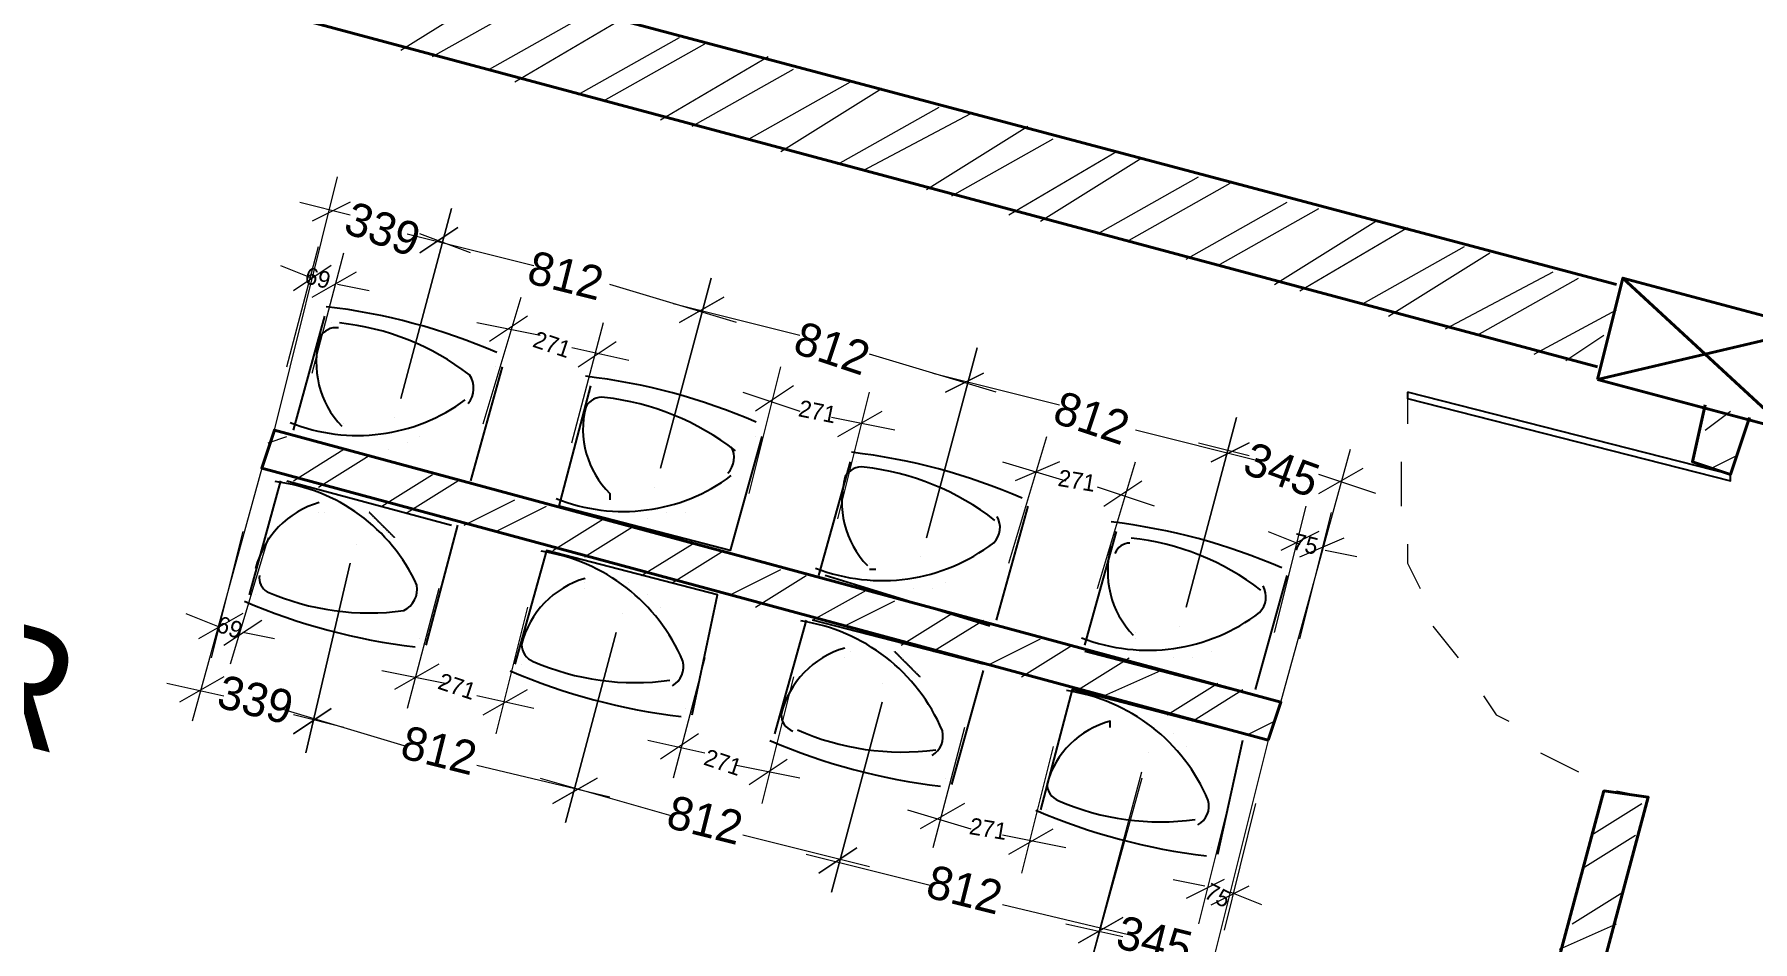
# Model space of a CAD drawing. Header units: millimetres. Extents: x 23593 to 241524, y 4405 to 182732.
# Drawn here: x 72316 to 77439, y 67815 to 70520 of the extents above; entities that cross this region are included whole.
import ezdxf

# ---------------------------------------------------------------- set-up
doc = ezdxf.new("R2010")
doc.units = ezdxf.units.MM
doc.linetypes.add('PDF_IMPORT', pattern=[1, 0.8, -0.2])
for name, color, linetype in [('PDF_0', 7, 'Continuous'), ('PDF_ANNOTATION', 7, 'Continuous'), ('PDF_ST COLUMN', 1, 'Continuous'), ('PDF_Text', 7, 'Continuous'), ('PDF_wall', 7, 'Continuous')]:
    doc.layers.add(name, color=color, linetype=linetype)
for name, color, linetype, true_color in [('PDF_AR_DOOR', 7, 'Continuous', 0x723939), ('PDF_AR_HATCH', 7, 'Continuous', 0x767676), ('PDF_dimension', 7, 'Continuous', 0x767676)]:
    doc.layers.add(name, color=color, linetype=linetype, true_color=true_color)
doc.styles.add('PDF Century Gothic', font='GOTHIC.TTF')

msp = doc.modelspace()

# ---------------------------------------------------------------- linework, layer by layer
at = {"layer": 'PDF_0', "color": 8, "lineweight": 5, "true_color": 0x767676}
for points in [[(73257.8, 70019.9), (73144.5, 69963.3)], [(73201.1, 69831.1), (73087.9, 69755.6)], [(73144.5, 69736.7), (73276.7, 69812.2)], [(73786.3, 69680.1), (73673.1, 69604.6)], [(73937.3, 69529.1), (74050.6, 69604.6)], [(74579.1, 69472.5), (74465.9, 69397)], [(74711.3, 69321.5), (74843.4, 69397)], [(75372, 69245.9), (75239.8, 69189.3)], [(76145.9, 69151.6), (76278, 69227.1)], [(75504.1, 69113.8), (75617.4, 69189.3)], [(76145.9, 69038.3), (76032.6, 68981.7)], [(76089.3, 68962.8), (76221.4, 69019.4)], [(72936.9, 68792.9), (72804.7, 68717.4)], [(72880.2, 68698.5), (72993.5, 68774)], [(72880.2, 68604.1), (72748.1, 68528.6)], [(73522.1, 68641.9), (73389.9, 68566.4)], [(73654.2, 68490.9), (73786.3, 68566.4)], [(74296, 68434.3), (74182.7, 68358.7)], [(74447, 68283.2), (74560.3, 68358.7)], [(75088.8, 68226.6), (74956.7, 68151.1)], [(75220.9, 68075.6), (75353.1, 68151.1)], [(75862.8, 68000.1), (75749.5, 67943.5)], [(75825, 67924.6), (75938.3, 67981.2)]]:
    msp.add_lwpolyline(points, dxfattribs=at)
for points in [[(73578.7, 69944.4), (73465.4, 69868.9)], [(74239.4, 69661.2), (74371.5, 69736.7)], [(75032.2, 69453.6), (75145.4, 69510.2)], [(75825, 69245.9), (75938.3, 69302.6)], [(73201.1, 68509.8), (73087.9, 68434.3)], [(73861.8, 68226.6), (73994, 68302.1)], [(74654.6, 68019), (74767.9, 68094.5)], [(75428.6, 67811.3), (75560.7, 67886.8)]]:
    msp.add_lwpolyline(points, close=True, dxfattribs=at)
at = {"layer": 'PDF_ANNOTATION', "lineweight": 25}
for points in [[(73087.9, 69340.3), (73182.3, 69680.1)], [(73201.1, 69661.2), (73201.1, 69661.2)], [(73710.8, 69529.1), (73616.4, 69189.3)], [(73691.9, 69529.1), (73691.9, 69529.1)], [(74484.8, 69321.5), (74390.4, 68981.7), (73880.7, 69113.8), (73975.1, 69472.5)], [(73975.1, 69453.6), (73975.1, 69453.6)], [(73389.9, 69378.1), (73389.9, 69378.1)], [(73106.8, 69321.5), (73597.6, 69189.3)], [(73238.9, 69359.2), (73238.9, 69359.2)], [(73465.4, 69321.5), (73465.4, 69321.5)], [(74465.9, 69321.5), (74465.9, 69321.5)], [(73371, 69283.7), (73371, 69283.7)], [(73427.7, 69302.6), (73427.7, 69302.6)], [(74654.6, 68906.2), (74749, 69245.9)], [(74767.9, 69245.9), (74767.9, 69245.9)], [(73050.1, 69189.3), (72955.8, 68849.5)], [(73069, 69189.3), (73559.8, 69057.2)], [(74163.9, 69170.4), (74163.9, 69170.4)], [(75277.6, 69113.8), (75183.2, 68774)], [(75258.7, 69113.8), (75258.7, 69113.8)], [(73163.4, 69094.9), (73163.4, 69094.9)], [(73182.3, 69094.9), (73182.3, 69094.9)], [(74145, 69076.1), (74145, 69076.1)], [(74201.6, 69094.9), (74201.6, 69094.9)], [(74258.2, 69094.9), (74258.2, 69094.9)], [(73484.3, 68698.5), (73578.7, 69057.2)], [(75447.5, 68698.5), (75541.9, 69038.3)], [(73276.7, 69000.6), (73276.7, 69000.6)], [(74277.1, 68490.9), (74352.6, 68849.5), (73843, 68981.7), (73748.6, 68641.9)], [(74956.7, 68962.8), (74956.7, 68962.8)], [(74805.7, 68943.9), (74805.7, 68943.9)], [(74824.5, 68925), (74805.7, 68925)], [(73956.2, 68887.3), (73956.2, 68887.3)], [(73956.2, 68868.4), (73956.2, 68868.4)], [(74088.4, 68887.3), (74088.4, 68887.3)], [(75164.3, 68755.2), (74673.5, 68906.2)], [(74937.8, 68868.4), (74937.8, 68868.4)], [(74994.4, 68868.4), (74994.4, 68868.4)], [(75032.2, 68887.3), (75032.2, 68887.3)], [(75957.1, 68566.4), (76051.5, 68906.2)], [(72974.6, 68849.5), (72974.6, 68849.5)], [(74145, 68849.5), (74145, 68849.5)], [(74182.7, 68811.8), (74182.7, 68811.8)], [(74069.5, 68792.9), (74069.5, 68792.9)], [(74616.9, 68774), (74522.5, 68434.3)], [(75145.4, 68641.9), (74635.8, 68774)], [(75164.3, 68774), (75164.3, 68774)], [(75730.6, 68755.2), (75730.6, 68755.2)], [(73465.4, 68717.4), (73465.4, 68717.4)], [(75598.5, 68736.3), (75598.5, 68736.3)], [(75598.5, 68717.4), (75598.5, 68717.4)], [(74730.2, 68660.8), (74730.2, 68660.8)], [(74749, 68679.6), (74749, 68679.6)], [(75447.5, 68698.5), (75447.5, 68698.5)], [(75957.1, 68547.5), (75447.5, 68679.6)], [(75711.7, 68660.8), (75711.7, 68660.8)], [(75768.4, 68660.8), (75768.4, 68660.8)], [(75825, 68679.6), (75825, 68679.6)], [(73767.4, 68641.9), (73767.4, 68641.9)], [(75051.1, 68283.2), (75145.4, 68623)], [(75126.6, 68641.9), (75126.6, 68641.9)], [(74843.4, 68585.3), (74843.4, 68585.3)], [(75919.4, 68434.3), (75409.7, 68566.4), (75315.3, 68207.7)], [(74258.2, 68509.8), (74258.2, 68509.8)], [(75655.1, 68453.1), (75655.1, 68453.1)], [(74541.4, 68434.3), (74541.4, 68434.3)], [(75711.7, 68434.3), (75711.7, 68434.3)], [(75749.5, 68396.5), (75749.5, 68396.5)], [(75843.9, 68075.6), (75919.4, 68415.4)], [(75636.2, 68377.6), (75636.2, 68377.6)], [(75032.2, 68302.1), (75032.2, 68302.1)], [(75334.2, 68207.7), (75334.2, 68207.7)], [(75825, 68094.5), (75825, 68094.5)]]:
    msp.add_lwpolyline(points, dxfattribs=at)
for points in [[(73222.7, 69645, 0.315349), (73166.9, 69616.7, 0.267393), (73232.6, 69351.5)], [(73609.3, 69419.5, 0.334665), (73612.9, 69505.2, 0.138894), (73226, 69659.7)], [(74405.8, 69278.7, 0.138894), (74015.5, 69437.4, 0.315349), (73959.7, 69409, 0.267393), (74031.7, 69151.6), (74031.7, 69132.7)], [(75179.8, 69071.1, 0.138894), (74789.5, 69229.7, 0.315349), (74733.7, 69201.4, 0.267393), (74799.4, 68936.2)], [(72987, 68907.1, 0.315349), (73010.3, 68858.3, 0.138894), (73417.5, 68802.3, 0.334665), (73456.2, 68878, 0.261571), (73033.7, 69186.6)], [(74645.1, 68928.8, 0.261571), (75176.1, 69004.2, 0.334665), (75186.3, 69083.1)], [(74218.4, 68578.1, 0.334665), (74249, 68651.5, 0.261571), (73826.6, 68978.9)], [(73957.9, 68898, 0.267393), (73768.4, 68701.2, 0.315349), (73803.1, 68650.6, 0.138894), (74210.3, 68594.6)], [(75437.9, 68721.1, 0.261571), (75969, 68796.5, 0.334665), (75979.2, 68875.4)], [(74992.4, 68370.4, 0.334665), (75023, 68443.8, 0.261571), (74600.6, 68771.2)], [(74731.9, 68690.3, 0.267393), (74542.4, 68493.6, 0.315349), (74577.1, 68443)], [(75785.2, 68162.8, 0.334665), (75815.9, 68236.2, 0.261571), (75393.4, 68563.6)], [(75523, 68453.1), (75523, 68472, 0.267393), (75335.2, 68285.9, 0.315349), (75370, 68235.3, 0.138894), (75777.2, 68179.3)]]:
    msp.add_lwpolyline(points, format="xyb", dxfattribs=at)
at = {"layer": 'PDF_ANNOTATION', "linetype": 'PDF_IMPORT', "lineweight": 25}
for points in [[(73389.9, 69019.4), (73314.4, 69094.9)], [(74956.7, 68604.1), (74881.2, 68679.6)]]:
    msp.add_lwpolyline(points, dxfattribs=at)
at = {"layer": 'PDF_ANNOTATION', "lineweight": 25}
for centre, radius, start, end in [((72976.9, 67917.7), 1802.6, 66.5476, 83.3566), ((73750.9, 67710.1), 1802.6, 66.5476, 83.3566), ((73278.9, 69862.1), 538, 248.0966, 306.7307), ((74336.1, 69258), 66.1, 315.6408, 29.6553), ((74543.7, 67483.5), 1802.6, 66.5476, 83.3566), ((74071.8, 69635.6), 538, 248.0966, 306.7307), ((73241.1, 68861.6), 273.7, 106.1368, 166.0178), ((75317.7, 67275.9), 1802.6, 66.5476, 83.3566), ((75506.4, 68257.5), 764.5, 52.4246, 84.0543), ((75789.6, 68918.2), 273.7, 163.9853, 223.8663), ((75581.9, 68956), 47.2, 89.4925, 159.5029), ((73656.5, 70485.1), 1802.6, 246.6464, 263.4555), ((74449.3, 70277.4), 1802.6, 246.6464, 263.4555), ((74902.4, 69144.8), 764.5, 245.9488, 277.5785), ((75223.3, 70069.8), 1802.6, 246.6464, 263.4555), ((76016.1, 69862.1), 1802.6, 246.6464, 263.4555)]:
    msp.add_arc(centre, radius, start, end, dxfattribs=at)
at = {"layer": 'PDF_AR_DOOR', "lineweight": 25}
msp.add_lwpolyline([(76410.2, 69453.6), (76410.2, 69434.7), (77372.9, 69189.3), (77372.9, 69208.2)], close=True, dxfattribs=at)
at = {"layer": 'PDF_AR_DOOR', "lineweight": 20}
for points in [[(76410.2, 69453.6), (76410.2, 69359.2)], [(76391.3, 69245.9), (76391.3, 69113.8)], [(76410.2, 69000.6), (76410.2, 68943.9), (76447.9, 68868.4)], [(76485.7, 68755.2), (76561.2, 68660.8)], [(76636.7, 68547.5), (76674.4, 68490.9), (76712.2, 68472)], [(76806.6, 68377.6), (76919.8, 68321)], [(77033.1, 68264.4), (77127.5, 68245.5)]]:
    msp.add_lwpolyline(points, dxfattribs=at)
at = {"layer": 'PDF_AR_HATCH', "lineweight": 5}
for points in [[(73408.8, 70472.9), (73710.8, 70661.7)], [(73503.2, 70454.1), (73805.2, 70623.9)], [(73673.1, 70416.3), (73975.1, 70586.2)], [(73748.6, 70378.5), (74069.5, 70567.3)], [(73937.3, 70340.8), (74239.4, 70510.7)], [(74012.8, 70321.9), (74314.9, 70491.8)], [(74182.7, 70265.3), (74503.6, 70454.1)], [(74277.1, 70246.4), (74579.1, 70416.3)], [(74447, 70208.7), (74749, 70378.5)], [(74541.4, 70170.9), (74843.4, 70359.7)], [(74711.3, 70133.1), (75013.3, 70303)], [(74786.8, 70114.3), (75107.7, 70284.2)], [(74975.6, 70057.6), (75277.6, 70246.4)], [(75051.1, 70038.8), (75353.1, 70208.7)], [(75220.9, 69982.1), (75541.9, 70170.9)], [(75315.3, 69963.3), (75617.4, 70152)], [(75485.2, 69925.5), (75787.2, 70095.4)], [(75579.6, 69906.6), (75881.6, 70076.5)], [(75749.5, 69850), (76051.5, 70019.9)], [(75843.9, 69831.1), (76145.9, 70001)], [(76013.8, 69774.5), (76315.8, 69963.3)], [(76089.3, 69755.6), (76410.2, 69944.4)], [(76278, 69717.9), (76580.1, 69887.8)], [(76353.5, 69680.1), (76655.6, 69868.9)], [(76523.4, 69642.4), (76844.3, 69812.2)], [(76617.8, 69623.5), (76919.8, 69793.4)], [(76787.7, 69566.9), (77033.1, 69699)], [(76882.1, 69548), (76995.4, 69623.5)], [(77297.4, 69340.3), (77372.9, 69397)], [(73012.4, 69302.6), (73069, 69321.5)], [(73087.9, 69189.3), (73238.9, 69283.7)], [(73163.4, 69170.4), (73314.4, 69264.8)], [(77316.3, 69227.1), (77391.8, 69264.8)], [(73352.2, 69113.8), (73503.2, 69208.2)], [(73427.7, 69094.9), (73578.7, 69189.3)], [(73597.6, 69057.2), (73748.6, 69132.7)], [(73691.9, 69038.3), (73843, 69113.8)], [(73861.8, 68981.7), (74012.8, 69076.1)], [(73956.2, 68962.8), (74107.2, 69057.2)], [(74126.1, 68906.2), (74277.1, 69000.6)], [(74220.5, 68887.3), (74371.5, 68981.7)], [(74390.4, 68849.5), (74541.4, 68925)], [(74465.9, 68811.8), (74616.9, 68906.2)], [(74635.8, 68774), (74805.7, 68868.4)], [(74730.2, 68755.2), (74881.2, 68830.7)], [(74900, 68698.5), (75051.1, 68792.9)], [(74994.4, 68679.6), (75145.4, 68774)], [(75164.3, 68641.9), (75315.3, 68717.4)], [(75258.7, 68604.1), (75409.7, 68698.5)], [(75428.6, 68566.4), (75579.6, 68660.8)], [(75504.1, 68547.5), (75674, 68623)], [(75692.9, 68490.9), (75843.9, 68585.3)], [(75768.4, 68472), (75919.4, 68566.4)], [(75938.3, 68434.3), (76013.8, 68472)], [(76957.6, 68132.2), (77108.6, 68226.6)], [(76938.7, 68037.8), (77089.7, 68132.2)], [(76901, 67868), (77052, 67962.3)], [(76863.2, 67792.4), (77033.1, 67868)]]:
    msp.add_lwpolyline(points, dxfattribs=at)
at = {"layer": 'PDF_dimension', "lineweight": 5}
for points in [[(73031.3, 69340.3), (73220, 70095.4)], [(73106.8, 70019.9), (73257.8, 69982.1)], [(73069, 69529.1), (73163.4, 69887.8)], [(73427.7, 69925.5), (73805.2, 69831.1)], [(73616.4, 69868.9), (73465.4, 69925.5)], [(73050.1, 69831.1), (73144.5, 69793.4)], [(73144.5, 69510.2), (73238.9, 69868.9)], [(73314.4, 69755.6), (73220, 69774.5)], [(73654.2, 69359.2), (73767.4, 69736.7)], [(74409.3, 69661.2), (74031.7, 69774.5)], [(74220.5, 69717.9), (74598, 69623.5)], [(73635.3, 69661.2), (73824.1, 69623.5)], [(73918.5, 69302.6), (74012.8, 69661.2)], [(74088.4, 69548), (73918.5, 69585.7)], [(74447, 69151.6), (74541.4, 69529.1)], [(75183.2, 69453.6), (74805.7, 69566.9)], [(74994.4, 69510.2), (75372, 69415.8)], [(74428.1, 69453.6), (74598, 69397)], [(74711.3, 69076.1), (74805.7, 69453.6)], [(74881.2, 69340.3), (74692.4, 69378.1)], [(75220.9, 68943.9), (75334.2, 69321.5)], [(75976, 69245.9), (75598.5, 69340.3)], [(75787.2, 69302.6), (75938.3, 69264.8)], [(76032.6, 68528.6), (76240.3, 69283.7)], [(72993.5, 69227.1), (72785.9, 68472)], [(75202.1, 69245.9), (75390.8, 69189.3)], [(75485.2, 68868.4), (75598.5, 69245.9)], [(75655.1, 69113.8), (75485.2, 69170.4)], [(76315.8, 69151.6), (76145.9, 69208.2)], [(76013.8, 68736.3), (76108.1, 69113.8)], [(76089.3, 68717.4), (76183.7, 69094.9)], [(72936.9, 69038.3), (72842.5, 68660.8)], [(73012.4, 69019.4), (72899.1, 68641.9)], [(75994.9, 69038.3), (76089.3, 69000.6)], [(76259.2, 68962.8), (76164.8, 68981.7)], [(73522.1, 68868.4), (73427.7, 68509.8)], [(73786.3, 68811.8), (73691.9, 68434.3)], [(72767, 68792.9), (72861.4, 68755.2)], [(73031.3, 68717.4), (72936.9, 68736.3)], [(74314.9, 68660.8), (74220.5, 68302.1)], [(73352.2, 68623), (73540.9, 68585.3)], [(74579.1, 68604.1), (74484.8, 68226.6)], [(72710.4, 68585.3), (72880.2, 68547.5)], [(73050.1, 68509.8), (73427.7, 68396.5)], [(73805.2, 68509.8), (73635.3, 68547.5)], [(73238.9, 68453.1), (73087.9, 68490.9)], [(75088.8, 68453.1), (74994.4, 68094.5)], [(74145, 68415.4), (74314.9, 68377.6)], [(75353.1, 68396.5), (75258.7, 68019)], [(75994.9, 68415.4), (75806.1, 67660.3)], [(74031.7, 68245.5), (73635.3, 68339.9)], [(73824.1, 68302.1), (74220.5, 68188.9)], [(74598, 68302.1), (74409.3, 68339.9)], [(75617.4, 68302.1), (75466.3, 67754.7), (75617.4, 68321)], [(75881.6, 68245.5), (75787.2, 67868)], [(74918.9, 68207.7), (75107.7, 68151.1)], [(75957.1, 68226.6), (75862.8, 67849.1)], [(74805.7, 68037.8), (74428.1, 68132.2)], [(75390.8, 68094.5), (75202.1, 68132.2)], [(74616.9, 68075.6), (74994.4, 67981.2)], [(75711.7, 68000.1), (75806.1, 67981.2)], [(75976, 67924.6), (75881.6, 67962.3)], [(75598.5, 67830.2), (75202.1, 67924.6)], [(75390.8, 67868), (75560.7, 67830.2)]]:
    msp.add_lwpolyline(points, dxfattribs=at)
for points in [[(73559.8, 70001), (73408.8, 69434.7)], [(74333.7, 69793.4), (74182.7, 69227.1)], [(75126.6, 69585.7), (74975.6, 69019.4)], [(75900.5, 69378.1), (75749.5, 68811.8)], [(73125.6, 68377.6), (73257.8, 68943.9)], [(73899.6, 68170), (74050.6, 68736.3)], [(74692.4, 67962.3), (74843.4, 68528.6)]]:
    msp.add_lwpolyline(points, close=True, dxfattribs=at)
at = {"layer": 'PDF_ST COLUMN', "color": 6, "lineweight": 40}
msp.add_lwpolyline([(76976.5, 69491.3), (77052, 69793.4), (77618.3, 69642.4), (77542.8, 69340.3)], close=True, dxfattribs=at)
for points in [[(77542.8, 69340.3), (77052, 69793.4)], [(77618.3, 69642.4), (76976.5, 69491.3)]]:
    msp.add_lwpolyline(points, dxfattribs=at)
at = {"layer": 'PDF_wall', "lineweight": 40}
for points in [[(71558.9, 71228), (77033.1, 69774.5)], [(71483.4, 71001.5), (76976.5, 69529.1)], [(77429.5, 69378.1), (77372.9, 69208.2), (77259.6, 69245.9), (77297.4, 69415.8)], [(76240.3, 64923.2), (77127.5, 68245.5), (76995.4, 68264.4), (76221.4, 65376.2), (75994.9, 65244.1), (70011, 66848.6)]]:
    msp.add_lwpolyline(points, dxfattribs=at)
msp.add_lwpolyline([(75994.9, 68415.4), (76032.6, 68528.6), (73031.3, 69340.3), (72993.5, 69227.1)], close=True, dxfattribs=at)

# ---------------------------------------------------------------- texts
at = {"layer": 'PDF_Text', "color": 8, "true_color": 0x767676, "attachment_point": 4, "style": 'PDF Century Gothic'}
for s, insert, char_height, rotation in [('339', (73249.6, 69977.4), 100, 340.0166), ('812', (73791.9, 69828), 100, 345.9638), ('69', (73124.8, 69802.6), 50, 345.9603), ('271', (73806.3, 69613.2), 50, 341.5628), ('812', (74588.6, 69619.2), 99.99, 341.5632), ('271', (74596, 69406.4), 49.99, 348.6891), ('812', (75362.6, 69411.6), 99.99, 341.5632), ('345', (75930.2, 69260.1), 100, 340.0166), ('271', (75369.2, 69198.9), 50, 350.5338), ('75', (76069.7, 69009.7), 50, 345.9603), ('69', (72862.5, 68763.8), 50, 341.5617), ('339', (72866.9, 68563.2), 100, 345.9638), ('271', (73523.2, 68593.9), 50, 341.5628), ('812', (73414.3, 68412.2), 100, 345.9638), ('271', (74316, 68367.3), 50, 341.5628), ('812', (74207.2, 68204.5), 100, 345.9638), ('271', (75104.9, 68160.7), 50, 350.5338), ('812', (74981.2, 67996.9), 100, 345.9638), ('75', (75810.8, 67969.5), 50, 333.4318), ('345', (75547.5, 67845.9), 100, 345.9638)]:
    msp.add_mtext(s, dxfattribs=dict(at, insert=insert, char_height=char_height, rotation=rotation))
at = {"layer": 'PDF_Text', "insert": (69483.9, 69312.8), "char_height": 349.993, "attachment_point": 4, "rotation": 345.2944, "style": 'PDF Century Gothic'}
msp.add_mtext('TOILET - HER', dxfattribs=at)

doc.saveas('drawing.dxf')
